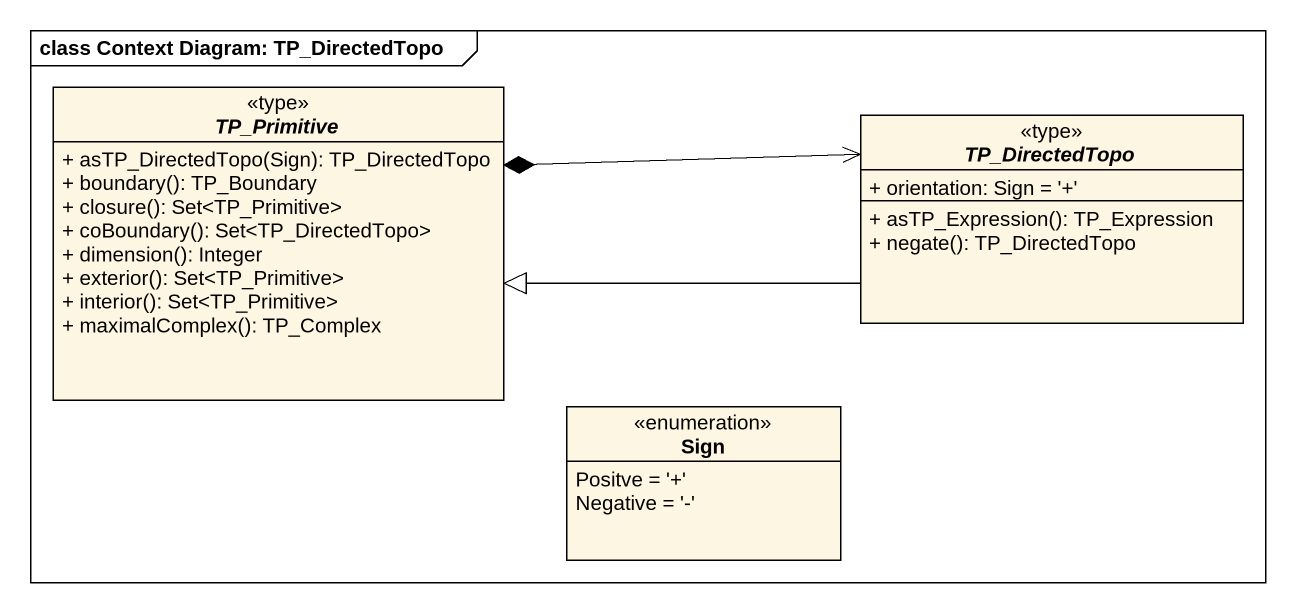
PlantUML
@startuml
mainframe class Context Diagram: TP_DirectedTopo
hide circle
hide empty members
skinparam classAttributeIconSize 0
abstract class TP_Primitive <<type>> {
  + asTP_DirectedTopo(Sign): TP_DirectedTopo
  + boundary(): TP_Boundary
  + closure(): Set<TP_Primitive>
  + coBoundary(): Set<TP_DirectedTopo>
  + dimension(): Integer
  + exterior(): Set<TP_Primitive>
  + interior(): Set<TP_Primitive>
  + maximalComplex(): TP_Complex
}
abstract class TP_DirectedTopo <<type>> {
  + orientation: Sign = '+'
  + asTP_Expression(): TP_Expression
  + negate(): TP_DirectedTopo
}
enum Sign {
  Positve = '+'
  Negative = '-'
}
TP_Primitive *-right-> TP_DirectedTopo
TP_DirectedTopo -left-|> TP_Primitive
@enduml
